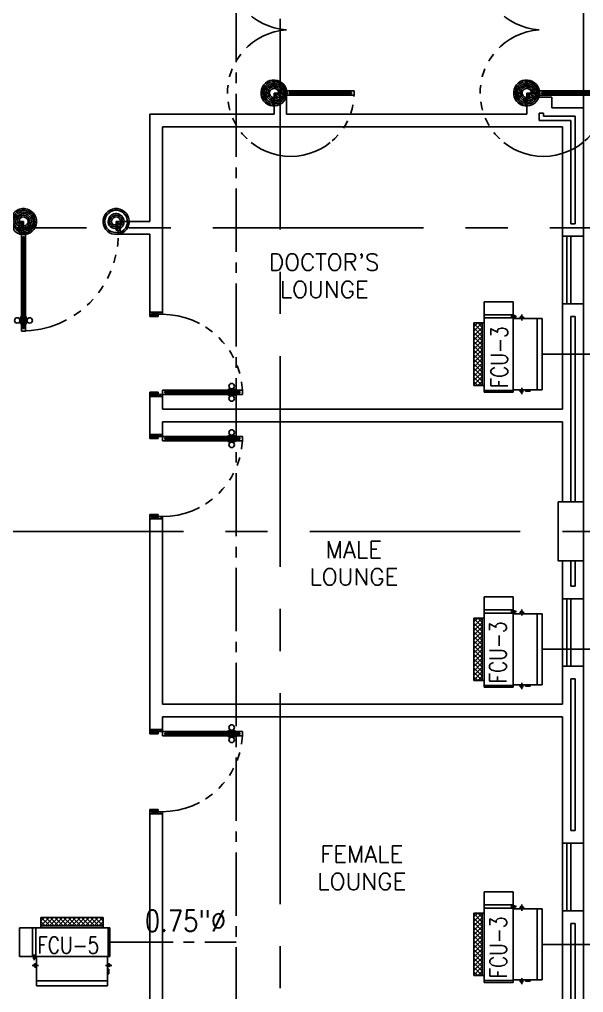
# Model space of a CAD drawing. Extents: x 417866242 to 417866861, y 43498051 to 43498155.
# Drawn here: x 417866814.97 to 417866821.67, y 43498121.37 to 43498132.91 of the extents above; entities that cross this region are included whole.
import ezdxf
from ezdxf.enums import TextEntityAlignment as Align

# ---------------------------------------------------------------- set-up
doc = ezdxf.new("R2010")
doc.units = 0
doc.header["$MEASUREMENT"] = 0
for name, pattern in [('CENTER2', [1.125, 0.75, -0.125, 0.125, -0.125]), ('CENTERX2', [4, 2.5, -0.5, 0.5, -0.5]), ('HIDDEN', [0.375, 0.25, -0.125])]:
    doc.linetypes.add(name, pattern=pattern)
doc.layers.get('0').update_dxf_attribs({"linetype": 'CONTINUOUS'})
for name, color, linetype in [('AC-CH', 6, 'CENTER2'), ('AC-CHT', 2, 'CONTINUOUS'), ('AXES', 11, 'CENTERX2'), ('COL', 11, 'CONTINUOUS'), ('DOOR', 11, 'CONTINUOUS'), ('FCU', 6, 'CONTINUOUS'), ('HAT', 11, 'CONTINUOUS'), ('INSUL', 11, 'CONTINUOUS'), ('RM-NAME', 11, 'CONTINUOUS'), ('TEXTN', 2, 'CONTINUOUS'), ('WALL', 11, 'CONTINUOUS'), ('WIN', 11, 'CONTINUOUS')]:
    doc.layers.add(name, color=color, linetype=linetype)
doc.styles.add('KHRS2', font='ROMANS.shx', dxfattribs={"height": 200})
doc.styles.add('ROMANS', font='ROMANS.shx', dxfattribs={"width": 0.6})

# ---------------------------------------------------------------- blocks, each defined once
blk = doc.blocks.new('A$C1DFA4FE8')
at = {"layer": 'DOOR', "color": 0, "linetype": 'ByBlock'}
for p, q in [((0.4128956971253501, 1630.930816745182), (0.4128956971253501, 1580.930816745182)), ((0.4128956971253501, 1580.930816745182), (0.4128956971253501, 1630.930816745182)), ((50.41289569712535, 1630.930816745182), (0.4128956971253501, 1630.930816745182)), ((50.41289569712535, 1630.930816745182), (50.41289569712535, 1613.930816745211)), ((750.4128956971254, 1613.930816745211), (750.4128956971254, 1630.930816745211)), ((750.4128956971254, 1630.930816745211), (800.4128956971254, 1630.930816745211)), ((950.4128956971254, 1655.930816745211), (800.4128956971254, 1655.930816745211)), ((800.4128956971254, 1655.930816745211), (800.4128956971254, 1630.930816745211)), ((800.4128956971254, 1580.930816745211), (800.4128956971254, 1630.930816745211)), ((800.4128956971254, 1630.930816745211), (850.4128956971254, 1630.930816745211)), ((850.4128956971254, 1630.930816745211), (850.4128956971254, 1605.930816745211)), ((950.4128956971254, 1605.930816745211), (950.4128956971254, 1655.930816745211)), ((50.41289569712535, 1580.930816745182), (0.4128956970962463, 1580.930816745706)), ((30.41289569712535, 1613.930816745182), (30.41289569712535, 1597.930816745182)), ((50.41289569712535, 1613.930816745211), (30.41289569712535, 1613.930816745211)), ((50.41289569712535, 1597.930816745182), (30.41289569712535, 1597.930816745182)), ((50.41289569712535, 1597.930816745182), (50.41289569712535, 1580.930816745182)), ((770.4128956971254, 1613.930816745211), (750.4128956971254, 1613.930816745211)), ((750.4128956971254, 1580.930816745211), (750.4128956971254, 1597.930816745211)), ((750.4128956971254, 1597.930816745211), (770.4128956971254, 1597.930816745211)), ((800.4128956971254, 1580.930816745211), (750.4128956971254, 1580.930816745211)), ((770.4128956971254, 1597.930816745211), (770.4128956971254, 1613.930816745211)), ((850.4128956971254, 1605.930816745211), (950.4128956971254, 1605.930816745211)), ((0.4128956971253501, 80.93081674524001), (0.4128956971253501, 130.93081674524)), ((0.4128956971253501, 130.93081674524), (0.4128956971253501, 80.93081674524001)), ((50.41289569712535, 130.93081674524), (0.4128956970962463, 130.9308167447161)), ((50.41289569712535, 113.93081674524), (50.41289569712535, 130.93081674524)), ((82.7704384757235, 130.93081674524), (82.7704384757235, 138.1308167452808)), ((172.7704384757235, 138.1308167452808), (82.7704384757235, 138.1308167452808)), ((95.37043847572932, 138.1308167452808), (95.37043847572932, 147.1308167452808)), ((95.37043847572932, 147.1308167452808), (160.1704384757177, 147.1308167452808)), ((95.37043847572932, 138.1308167452808), (160.1704384757177, 138.1308167452808)), ((160.1704384757177, 138.1308167452808), (160.1704384757177, 147.1308167452808)), ((172.7704384757235, 130.93081674524), (172.7704384757235, 138.1308167452808)), ((750.4128956971254, 130.9308167452109), (750.4128956971254, 113.9308167452109)), ((800.4128956971254, 130.9308167452109), (750.4128956971254, 130.9308167452109)), ((800.4128956971254, 130.9308167452109), (800.4128956971254, 80.9308167452109)), ((50.41289569712535, 80.93081674524001), (0.4128956971253501, 80.93081674524001)), ((30.41289569712535, 97.93081674524001), (30.41289569712535, 113.93081674524)), ((50.41289569712535, 113.93081674524), (30.41289569712535, 113.93081674524)), ((50.41289569712535, 97.9308167452109), (30.41289569712535, 97.9308167452109)), ((50.41289569712535, 80.93081674524001), (50.41289569712535, 97.9308167452109)), ((82.7704384757235, 80.93081674524001), (82.7704384757235, 73.73081674517016)), ((172.7704384757235, 73.73081674517016), (82.7704384757235, 73.73081674517016)), ((95.37043847572932, 73.73081674517016), (95.37043847572932, 64.73081674517016)), ((95.37043847572932, 73.73081674517016), (160.1704384757177, 73.73081674517016)), ((95.37043847572932, 64.73081674517016), (160.1704384757177, 64.73081674517016)), ((160.1704384757177, 73.73081674517016), (160.1704384757177, 64.73081674517016)), ((172.7704384757235, 80.93081674524001), (172.7704384757235, 73.73081674517016)), ((750.4128956971254, 113.9308167452109), (770.4128956971254, 113.9308167452109)), ((750.4128956971254, 97.9308167452109), (750.4128956971254, 80.9308167452109)), ((770.4128956971254, 97.9308167452109), (750.4128956971254, 97.9308167452109)), ((750.4128956971254, 80.9308167452109), (800.4128956971254, 80.9308167452109)), ((770.4128956971254, 113.9308167452109), (770.4128956971254, 97.9308167452109)), ((800.4128956971254, 55.9308167452109), (800.4128956971254, 80.9308167452109)), ((800.4128956971254, 80.9308167452109), (850.4128956971254, 80.9308167452109)), ((950.4128956971254, 55.9308167452109), (800.4128956971254, 55.9308167452109)), ((850.4128956971254, 105.9308167452109), (950.4128956971254, 105.9308167452109)), ((850.4128956971254, 80.9308167452109), (850.4128956971254, 105.9308167452109)), ((950.4128956971254, 105.9308167452109), (950.4128956971254, 55.9308167452109))]:
    blk.add_line(p, q, dxfattribs=at)
at = {"layer": 'DOOR', "linetype": 'ByBlock'}
for p, q in [((750.4128956971254, 1630.930816745211), (50.41289569712535, 1630.930816745182)), ((750.4128956971254, 1613.930816745211), (50.41289569712535, 1613.930816745211)), ((750.4128956971254, 1597.930816745211), (50.41289569712535, 1597.930816745182)), ((50.41289569712535, 1580.930816745182), (750.4128956971254, 1580.930816745211)), ((50.41289569712535, 130.93081674524), (750.4128956971254, 130.9308167452109)), ((750.4128956971254, 113.9308167452109), (50.41289569712535, 113.93081674524)), ((750.4128956971254, 97.9308167452109), (50.41289569712535, 97.9308167452109)), ((750.4128956971254, 80.9308167452109), (50.41289569712535, 80.93081674524001))]:
    blk.add_line(p, q, dxfattribs=at)
at = {"layer": 'DOOR', "color": 9, "linetype": 'ByBlock'}
for p, q in [((950.4128956971254, 1605.930816745211), (836.7029657046805, 1655.930816745211)), ((950.4128956971254, 1605.930816745211), (850.4128956971254, 1619.288102788705)), ((950.4128956971254, 1605.930816745211), (910.2671613812709, 1655.930816745211)), ((950.4128956971254, 105.9308167452109), (836.7029657046805, 55.9308167452109)), ((950.4128956971254, 105.9308167452109), (850.4128956971254, 92.57353070171666)), ((950.4128956971254, 105.9308167452109), (910.2671613812709, 55.9308167452109))]:
    blk.add_line(p, q, dxfattribs=at)
at = {"layer": 'DOOR', "color": 0, "linetype": 'ByBlock'}
for centre in [(127.7704384757235, 179.4617609601992), (127.7704384757235, 32.39987253022264)]:
    blk.add_circle(centre, 32.39999999998526, dxfattribs=at)
at = {"layer": 'DOOR', "linetype": 'HIDDEN', "ltscale": 0.5}
for centre, start, end in [((751.584770697089, 1605.930816745182), 178.0938237649878, 273.7249371334132), ((751.584770697089, 105.93081674524), 86.27506286658672, 181.9061762350122)]:
    blk.add_arc(centre, 751.5877765044983, start, end, dxfattribs=at)
at = {"layer": 'DOOR', "color": 9, "linetype": 'ByBlock'}
for centre, radius, start, end in [((950.4128956971254, 1605.930816745211), 154.4019578127773, 161.1052885492919, 166.2857707775487), ((950.4128956971254, 1605.930816745211), 134.4019578127773, 158.1598493930306, 169.2800236451594), ((950.4128956971254, 1605.930816745211), 114.4019578127773, 154.0838418820621, 167.3774258712913), ((950.4128956971254, 1605.930816745211), 94.40195781277725, 148.0181880330829, 180), ((950.4128956971254, 1605.930816745211), 74.40195781277725, 137.776426416831, 180), ((950.4128956971254, 1605.930816745211), 54.40195781277725, 113.2073828919769, 180), ((950.4128956971254, 1605.930816745211), 34.40195781277725, 90.00000000000001, 180), ((950.4128956971254, 1605.930816745211), 14.40195781277725, 90.00000000000001, 180), ((950.4128956971254, 105.9308167452109), 154.4019578127773, 193.7142292224513, 198.8947114507081), ((950.4128956971254, 105.9308167452109), 134.4019578127773, 190.7199763548406, 201.8401506069695), ((950.4128956971254, 105.9308167452109), 114.4019578127773, 192.6225741287087, 205.9161581179379), ((950.4128956971254, 105.9308167452109), 94.40195781277725, 180, 211.9818119669171), ((950.4128956971254, 105.9308167452109), 74.40195781277725, 180, 222.223573583169), ((950.4128956971254, 105.9308167452109), 54.40195781277725, 180, 246.7926171080232), ((950.4128956971254, 105.9308167452109), 34.40195781277725, 180, 270), ((950.4128956971254, 105.9308167452109), 14.40195781277725, 180, 270)]:
    blk.add_arc(centre, radius, start, end, dxfattribs=at)
blk = doc.blocks.new('DOOR-10')
at = {"layer": 'DOOR', "color": 0, "linetype": 'ByBlock'}
for p, q in [((-25.69739139656303, 1099.999999999069), (-75.69739139656303, 1099.999999999069)), ((-75.69739139656303, 1099.999999999069), (-25.69739139656303, 1099.999999999069)), ((-75.69739139656303, 1049.999999999069), (-75.69739139603917, 1099.999999999098)), ((-58.69739139656303, 1049.999999999069), (-75.69739139656303, 1049.999999999069)), ((-42.69739139656303, 1069.999999999069), (-58.69739139656303, 1069.999999999069)), ((-58.69739139656303, 1049.999999999069), (-58.69739139656303, 1069.999999999069)), ((-42.69739139656303, 1049.999999999069), (-42.69739139656303, 1069.999999999069)), ((-25.69739139656303, 1049.999999999069), (-42.69739139656303, 1049.999999999069)), ((-25.69739139656303, 1049.999999999069), (-25.69739139656303, 1099.999999999069)), ((-82.89739139663288, 1005.042457220465), (-91.89739139663288, 1005.042457220465)), ((-91.89739139663288, 1005.042457220465), (-91.89739139663288, 940.2424572204764)), ((-82.89739139663288, 940.2424572204764), (-91.89739139663288, 940.2424572204764)), ((-75.69739139656303, 1017.642457220471), (-82.89739139663288, 1017.642457220471)), ((-82.89739139663288, 927.6424572204705), (-82.89739139663288, 1017.642457220471)), ((-82.89739139663288, 1005.042457220465), (-82.89739139663288, 940.2424572204764)), ((-75.69739139656303, 927.6424572204705), (-82.89739139663288, 927.6424572204705)), ((-25.69739139656303, 1017.642457220471), (-18.49739139649319, 1017.642457220471)), ((-25.69739139656303, 927.6424572204705), (-18.49739139649319, 927.6424572204705)), ((-18.49739139649319, 927.6424572204705), (-18.49739139649319, 1017.642457220471)), ((-18.49739139649319, 1005.042457220465), (-9.497391396493185, 1005.042457220465)), ((-18.49739139649319, 1005.042457220465), (-18.49739139649319, 940.2424572204764)), ((-18.49739139649319, 940.2424572204764), (-9.497391396493185, 940.2424572204764)), ((-9.497391396493185, 1005.042457220465), (-9.497391396493185, 940.2424572204764)), ((-1000.697391395341, 0), (-1000.697391395341, 150)), ((-1000.697391395341, 150), (-975.6973913953407, 150)), ((-1000.697391395341, 150), (-1000.697391395341, 0)), ((-975.6973913953407, 150), (-975.6973913953407, 100)), ((-75.69739139534067, 200), (-58.69739139534067, 200)), ((-75.69739139534067, 150), (-75.69739139534067, 200)), ((-75.69739139534067, 150), (-25.69739139534067, 150)), ((-58.69739139534067, 200), (-58.69739139534067, 180)), ((-58.69739139534067, 180), (-42.69739139534067, 180)), ((-42.69739139534067, 200), (-25.69739139534067, 200)), ((-42.69739139534067, 180), (-42.69739139534067, 200)), ((-25.69739139534067, 200), (-25.69739139534067, 150)), ((-0.6973913953406736, 150), (-25.69739139534067, 150)), ((-25.69739139534067, 150), (-25.69739139534067, 100)), ((-950.6973913953407, 0), (-1000.697391395341, 0)), ((-975.6973913953407, 100), (-950.6973913953407, 100)), ((-950.6973913953407, 100), (-950.6973913953407, 0)), ((-50.69739139534067, 100), (-50.69739139534067, 0)), ((-25.69739139534067, 100), (-50.69739139534067, 100)), ((-50.69739139534067, 0), (-0.6973913953406736, 0))]:
    blk.add_line(p, q, dxfattribs=at)
at = {"layer": 'DOOR', "linetype": 'ByBlock'}
for p, q in [((-75.69739139656303, 1049.999999999069), (-75.69739139534067, 200)), ((-58.69739139534067, 200), (-58.69739139656303, 1049.999999999069)), ((-42.69739139534067, 200), (-42.69739139656303, 1049.999999999069)), ((-25.69739139534067, 200), (-25.69739139656303, 1049.999999999069))]:
    blk.add_line(p, q, dxfattribs=at)
at = {"layer": 'DOOR', "color": 9, "linetype": 'ByBlock'}
for p, q in [((-0.6973913953406736, 0), (-0.6973913953406736, 150)), ((-950.6973913953407, 0), (-1000.697391395341, 113.7099299924448)), ((-950.6973913953407, 0), (-1000.697391395341, 40.1457343158545)), ((-950.6973913953407, 0), (-964.0546774388058, 100)), ((-50.69739139534067, 0), (-0.6973913953406736, 113.7099299924448)), ((-50.69739139534067, 0), (-37.34010535187554, 100)), ((-50.69739139534067, 0), (-0.6973913953406736, 40.1457343158545))]:
    blk.add_line(p, q, dxfattribs=at)
at = {"layer": 'DOOR', "color": 0, "linetype": 'ByBlock'}
for centre in [(-124.2283356115222, 972.6424572204705), (22.83355281845434, 972.6424572204705)]:
    blk.add_circle(centre, 32.39999999998526, dxfattribs=at)
at = {"layer": 'DOOR', "linetype": 'HIDDEN', "ltscale": 0.5}
blk.add_arc((-23.39897476031911, 149.138342134087), 952.2988064575108, 93.14815770431052, 179.9481576940245, dxfattribs=at)
at = {"layer": 'DOOR', "color": 9, "linetype": 'ByBlock'}
for centre, radius, start, end in [((-950.6973913953407, 0), 154.4019578127773, 103.7142292212167, 108.8947114515936), ((-950.6973913953407, 0), 134.4019578127773, 100.7199763555959, 111.8401506085482), ((-50.69739139534067, 0), 134.4019578127773, 68.15984939145177, 79.28002364440412), ((-50.69739139534067, 0), 154.4019578127773, 71.10528854840643, 76.28577077878333), ((-950.6973913953407, 0), 94.40195781277725, 90, 121.981811965689), ((-950.6973913953407, 0), 74.40195781277725, 90, 132.2235735847074), ((-950.6973913953407, 0), 54.40195781277725, 90, 156.7926171089788), ((-950.6973913953407, 0), 34.40195781277725, 90, 180), ((-950.6973913953407, 0), 14.40195781277725, 90, 180), ((-50.69739139534067, 0), 94.40195781277725, 58.01818803431096, 90), ((-50.69739139534067, 0), 74.40195781277725, 47.7764264152926, 90), ((-50.69739139534067, 0), 54.40195781277725, 23.20738289102122, 90), ((-50.69739139534067, 0), 34.40195781277725, 0, 90), ((-50.69739139534067, 0), 14.40195781277725, 0, 90), ((-50.69739139534067, 0), 114.4019578127773, 64.0838418833441, 77.3774258719247)]:
    blk.add_arc(centre, radius, start, end, dxfattribs=at)
blk = doc.blocks.new('DOOR100')
at = {"layer": 'DOOR', "color": 7, "linetype": 'ByBlock'}
for p, q in [((-75.00000000011642, 1250), (-74.99999999959255, 1300.000000000029)), ((-75.00000000011642, 1300), (-25.00000000011642, 1300)), ((-25.00000000011642, 1300), (-75.00000000011642, 1300)), ((-58.00000000011642, 1250), (-58.00000000011642, 1270)), ((-42.00000000011642, 1270), (-58.00000000011642, 1270)), ((-42.00000000011642, 1250), (-42.00000000011642, 1270)), ((-25.00000000011642, 1250), (-25.00000000011642, 1300)), ((-91.20000000018626, 1205.042457221396), (-91.20000000018626, 1140.242457221408)), ((-82.20000000018626, 1205.042457221396), (-91.20000000018626, 1205.042457221396)), ((-82.20000000018626, 1127.642457221402), (-82.20000000018626, 1217.642457221402)), ((-75.00000000011642, 1217.642457221402), (-82.20000000018626, 1217.642457221402)), ((-82.20000000018626, 1205.042457221396), (-82.20000000018626, 1140.242457221408)), ((-58.00000000011642, 1250), (-75.00000000011642, 1250)), ((-25.00000000011642, 1250), (-42.00000000011642, 1250)), ((-25.00000000011642, 1217.642457221402), (-17.80000000004657, 1217.642457221402)), ((-17.80000000004657, 1127.642457221402), (-17.80000000004657, 1217.642457221402)), ((-17.80000000004657, 1205.042457221396), (-17.80000000004657, 1140.242457221408)), ((-17.80000000004657, 1205.042457221396), (-8.800000000046566, 1205.042457221396)), ((-8.800000000046566, 1205.042457221396), (-8.800000000046566, 1140.242457221408)), ((-82.20000000018626, 1140.242457221408), (-91.20000000018626, 1140.242457221408)), ((-75.00000000011642, 1127.642457221402), (-82.20000000018626, 1127.642457221402)), ((-25.00000000011642, 1127.642457221402), (-17.80000000004657, 1127.642457221402)), ((-17.80000000004657, 1140.242457221408), (-8.800000000046566, 1140.242457221408)), ((-1200, 0), (-1200, 150)), ((-1200, 150), (-1175, 150)), ((-1200, 150), (-1200, 0)), ((-1175, 150), (-1175, 100)), ((-75, 200), (-58, 200)), ((-75, 150), (-75, 200)), ((-75, 150), (-25, 150)), ((-58, 200), (-58, 180)), ((-58, 180), (-42, 180)), ((-42, 200), (-25, 200)), ((-42, 180), (-42, 200)), ((-25, 200), (-25, 150)), ((0, 150), (-25, 150)), ((-25, 150), (-25, 100)), ((0, 0), (0, 150)), ((0, 150), (0, 0)), ((-1150, 0), (-1200, 113.7099299924448)), ((-1150, 0), (-1200, 40.1457343158545)), ((-1150, 0), (-1200, 0)), ((-1175, 100), (-1150, 100)), ((-1150, 0), (-1163.357286043465, 100)), ((-1150, 100), (-1150, 0)), ((-50, 0), (0, 113.7099299924448)), ((-50, 100), (-50, 0)), ((-50, 0), (-36.64271395653486, 100)), ((-25, 100), (-50, 100)), ((-50, 0), (0, 40.1457343158545)), ((-50, 0), (0, 0))]:
    blk.add_line(p, q, dxfattribs=at)
at = {"layer": 'DOOR', "linetype": 'ByBlock'}
for p, q in [((-75.00000000011642, 1250), (-75, 200)), ((-58, 200), (-58.00000000011642, 1250)), ((-42, 200), (-42.00000000011642, 1250)), ((-25, 200), (-25.00000000011642, 1250))]:
    blk.add_line(p, q, dxfattribs=at)
at = {"layer": 'DOOR', "color": 7, "linetype": 'ByBlock'}
for centre in [(-123.5309442150756, 1172.642457221402), (23.53094421490096, 1172.642457221402)]:
    blk.add_circle(centre, 32.39999999998526, dxfattribs=at)
at = {"layer": 'DOOR', "linetype": 'HIDDEN', "ltscale": 0.5}
blk.add_arc((-24.99999999965075, 149.9999999994106), 1150.000000000618, 90, 179.9999999995831, dxfattribs=at)
at = {"layer": 'DOOR', "color": 7, "linetype": 'ByBlock'}
for centre, radius, start, end in [((-1150, 0), 154.4019578127773, 103.7142292212167, 108.8947114515936), ((-1150, 0), 134.4019578127773, 100.7199763555959, 111.8401506085482), ((-50, 0), 134.4019578127773, 68.15984939145177, 79.28002364440412), ((-50, 0), 154.4019578127773, 71.10528854840643, 76.28577077878333), ((-1150, 0), 94.40195781277725, 90, 121.981811965689), ((-1150, 0), 74.40195781277725, 90, 132.2235735847074), ((-1150, 0), 54.40195781277725, 90, 156.7926171089788), ((-1150, 0), 34.40195781277725, 90, 180), ((-1150, 0), 14.40195781277725, 90, 180), ((-50, 0), 94.40195781277725, 58.01818803431096, 90), ((-50, 0), 74.40195781277725, 47.7764264152926, 90), ((-50, 0), 54.40195781277725, 23.20738289102122, 90), ((-50, 0), 34.40195781277725, 0, 90), ((-50, 0), 14.40195781277725, 0, 90), ((-50, 0), 114.4019578127773, 64.0838418833441, 77.3774258719247)]:
    blk.add_arc(centre, radius, start, end, dxfattribs=at)
blk = doc.blocks.new('RM1')
at = {"layer": 'RM-NAME', "style": 'ROMANS'}
for tag, p in [('ROOMNAME1', (0, 323.8095238059759)), ('ROOMNAME2', (0, 0))]:
    blk.add_attdef(tag, text='', height=200, dxfattribs=at).set_placement(p, align=Align.MIDDLE)
blk = doc.blocks.new('C11')
at = {"layer": 'HAT'}
h = blk.add_hatch(dxfattribs=at)
h.set_pattern_fill('ANSI31', color=256, scale=300, style=0)
h.set_pattern_definition([(45, (-248556.1822811713, -75061.0053373936), (-26.51650429449553, 26.51650429449553), [])])
h.paths.add_polyline_path([(300.0000000000291, 700), (-2.91038304567337e-11, 700), (0, 349.9999999998981), (300.0000000000291, 349.9999999998981)])
h.paths.add_polyline_path([(300, 349.9999999998981), (-2.91038304567337e-11, 349.9999999998981), (-2.91038304567337e-11, 0), (300.0000000000291, 0)])
at = {"layer": 'COL'}
blk.add_lwpolyline([(300.0000000000291, 700), (299.9999999999709, 0), (0, 0), (0, 700)], close=True, dxfattribs=at)
blk = doc.blocks.new('*X39')
at = {"color": 0}
for p, q in [((16890.47746209932, -2466.570672882412), (16943.4517006644, -2413.596434317336)), ((16890.47746209932, -2519.603681471403), (16990.47746209933, -2419.603681471401)), ((16990.47746209933, -2512.466117304769), (16891.6077791119, -2413.596434317336)), ((16990.47746209933, -2459.433108715778), (16944.64078770089, -2413.596434317336)), ((16990.47746209933, -2565.49912589376), (16890.47746209932, -2465.499125893757)), ((16890.47746209932, -2572.636690060394), (16990.47746209933, -2472.636690060392)), ((16990.47746209933, -2618.532134482751), (16890.47746209932, -2518.532134482748)), ((16890.47746209932, -2625.669698649385), (16990.47746209933, -2525.669698649383)), ((16990.47746209933, -2671.565143071742), (16890.47746209932, -2571.565143071739)), ((16890.47746209932, -2678.702707238376), (16990.47746209933, -2578.702707238374)), ((16990.47746209933, -2724.598151660733), (16890.47746209932, -2624.59815166073)), ((16890.47746209932, -2731.735715827367), (16990.47746209933, -2631.735715827365)), ((16990.47746209933, -2777.631160249724), (16890.47746209932, -2677.631160249721)), ((16890.47746209932, -2784.768724416358), (16990.47746209933, -2684.768724416357)), ((16990.47746209933, -2830.664168838715), (16890.47746209932, -2730.664168838713)), ((16890.47746209932, -2837.801733005349), (16990.47746209933, -2737.801733005348)), ((16990.47746209933, -2883.697177427706), (16890.47746209932, -2783.697177427704)), ((16890.47746209932, -2890.83474159434), (16990.47746209933, -2790.834741594339)), ((16990.47746209933, -2936.730186016697), (16890.47746209932, -2836.730186016694)), ((16890.47746209932, -2943.867750183331), (16990.47746209933, -2843.86775018333)), ((16990.47746209933, -2989.763194605689), (16890.47746209932, -2889.763194605686)), ((16890.47746209932, -2996.900758772323), (16990.47746209933, -2896.900758772321)), ((16990.47746209933, -3042.796203194679), (16890.47746209932, -2942.796203194677)), ((16890.47746209932, -3049.933767361314), (16990.47746209933, -2949.933767361312)), ((16990.47746209933, -3095.82921178367), (16890.47746209932, -2995.829211783668)), ((16890.47746209932, -3102.966775950305), (16990.47746209933, -3002.966775950303)), ((16990.47746209933, -3148.862220372662), (16890.47746209932, -3048.862220372659)), ((16943.52866745501, -3154.946434317336), (16890.47746209932, -3101.89522896165)), ((16891.53081232129, -3154.946434317336), (16990.47746209933, -3055.999784539294)), ((16944.56382091028, -3154.946434317336), (16990.47746209933, -3109.032793128285))]:
    blk.add_line(p, q, dxfattribs=at)
blk = doc.blocks.new('WHE06')
at = {"color": 3}
for p, q in [((688.9750000238419, 621.5), (346.0749999880791, 621.5)), ((346.0749999880791, 621.5), (346.0749999880791, 469.1000000014901)), ((688.9750000238419, 469.1000000014901), (688.9750000238419, 621.5)), ((242.1000000238419, 472.1842434704304), (242.1000000238419, 399.4801759719849)), ((60.32499998807907, -422.25), (60.32499998807907, 422.25)), ((212.2971614003181, 437.25), (269.0589052438736, 437.25)), ((232.1000000238419, 452.25), (232.1000000238419, 422.25)), ((232.1000000238419, 452.25), (252.1000000238419, 452.25)), ((252.1000000238419, 452.25), (252.1000000238419, 422.25)), ((304.9940044879913, 447.6499999985099), (373.2827185988426, 447.6499999985099)), ((321.0749999880791, 457.6499999985099), (321.0749999880791, 437.6499999985099)), ((321.0749999880791, 457.6499999985099), (346.0749999880791, 457.6499999985099)), ((321.0749999880791, 437.6499999985099), (346.0749999880791, 437.6499999985099)), ((346.0749999880791, 430.4178223386407), (688.9750000238419, 430.4178223386407)), ((811.1999999880791, 370.6749999970198), (688.9750000238419, 370.6749999970198)), ((711.1999999880791, -370.6749999970198), (711.1999999880791, 370.6749999970198)), ((811.1999999880791, -370.6749999970198), (811.1999999880791, 370.6749999970198)), ((141.6357128024101, -437.25), (141.6357128024101, -422.25)), ((141.6357128024101, -437.25), (196.5700032711029, -437.25)), ((196.5700032711029, -437.25), (196.5700032711029, -422.25)), ((221.3790392279625, -437.25), (269.0589052438736, -437.25)), ((232.1000000238419, -452.25), (232.1000000238419, -422.25)), ((232.1000000238419, -452.25), (252.1000000238419, -452.25)), ((242.1000000238419, -472.1842434704304), (242.1000000238419, -399.4801759719849)), ((252.1000000238419, -452.25), (252.1000000238419, -422.25)), ((346.0749999880791, -430.4178223386407), (688.9750000238419, -430.4178223386407)), ((811.1999999880791, -370.6749999970198), (688.9750000238419, -370.6749999970198))]:
    blk.add_line(p, q, dxfattribs=at)
at = {"color": 6}
for p, q in [((346.0749999880791, 469.1000000014901), (346.0749999880791, -450.8250000029802)), ((688.9750000238419, 469.1000000014901), (346.0749999880791, 469.1000000014901)), ((688.9750000238419, -450.8250000029802), (688.9750000238419, 469.1000000014901)), ((0, -422.25), (0, 422.25)), ((0, 422.25), (346.0749999880791, 422.25)), ((0, -422.25), (346.0749999880791, -422.25)), ((346.0749999880791, -450.8250000029802), (688.9750000238419, -450.8250000029802))]:
    blk.add_line(p, q, dxfattribs=at)
at = {"color": 11}
blk.add_blockref('*X39', (-16179.27746212482, 2784.271434314549), dxfattribs=at)

msp = doc.modelspace()

# ---------------------------------------------------------------- linework, layer by layer
at = {"layer": 'AC-CH'}
for p, q in [((417866817.5444972, 43498112.15612842), (417866817.5444973, 43498134.44741846)), ((417866821.1775094, 43498128.94113681), (417866823.6134721, 43498128.94113681)), ((417866821.1775094, 43498125.44113681), (417866823.6134721, 43498125.44113681)), ((417866816.0455691, 43498121.96639856), (417866817.5444973, 43498121.96639855)), ((417866821.1775094, 43498121.94113681), (417866822.4828278, 43498121.94113681))]:
    msp.add_line(p, q, dxfattribs=at)
at = {"layer": 'AXES'}
for p, q in [((417866821.6684786, 43498075.55546302), (417866821.6684786, 43498153.69219407)), ((417866818.0684786, 43498082.41975666), (417866818.0684786, 43498141.23975666)), ((417866789.2684786, 43498130.43975665), (417866847.5084786, 43498130.43975665)), ((417866778.4170337, 43498126.83975666), (417866847.5084786, 43498126.83975666))]:
    msp.add_line(p, q, dxfattribs=at)
at = {"layer": 'INSUL'}
for p, q in [((417866821.1934786, 43498131.80225603), (417866821.1434786, 43498131.8022557)), ((417866821.1434786, 43498131.8022557), (417866821.1434786, 43498131.71475665)), ((417866821.5184786, 43498131.71475665), (417866821.1434786, 43498131.71475665)), ((417866821.1934786, 43498131.80225603), (417866821.1934786, 43498131.76475666)), ((417866821.5684786, 43498131.76475666), (417866821.1934786, 43498131.76475666)), ((417866821.5184786, 43498130.48975666), (417866821.5184786, 43498131.71475665)), ((417866821.5684786, 43498130.48975666), (417866821.5684786, 43498131.76475666)), ((417866821.5184786, 43498130.48975666), (417866821.5684786, 43498130.48975666)), ((417866821.5184786, 43498127.18975665), (417866821.5184786, 43498129.38975666)), ((417866821.5184786, 43498129.38975666), (417866821.5684786, 43498129.38975666)), ((417866821.5684786, 43498127.18975665), (417866821.5684786, 43498129.38975666)), ((417866821.5184786, 43498126.18975665), (417866821.5184786, 43498126.48975666)), ((417866821.5684786, 43498126.18975665), (417866821.5684786, 43498126.48975666)), ((417866821.5184786, 43498126.18975665), (417866821.5684786, 43498126.18975665)), ((417866821.5184786, 43498123.28975666), (417866821.5184786, 43498125.08975665)), ((417866821.5684786, 43498125.08975665), (417866821.5184786, 43498125.08975665)), ((417866821.5684786, 43498123.28975666), (417866821.5684786, 43498125.08975665)), ((417866821.5184786, 43498123.28975666), (417866821.5684786, 43498123.28975666)), ((417866821.5184786, 43498119.98975666), (417866821.5184786, 43498122.18975665)), ((417866821.5184786, 43498122.18975665), (417866821.5684786, 43498122.18975665)), ((417866821.5684786, 43498119.98975666), (417866821.5684786, 43498122.18975665))]:
    msp.add_line(p, q, dxfattribs=at)
at = {"layer": 'WALL'}
for p, q in [((417866818.1434786, 43498131.98975666), (417866817.9934786, 43498131.98975666)), ((417866817.9934786, 43498131.98975666), (417866817.9934786, 43498131.78975666)), ((417866818.1434786, 43498131.98975666), (417866818.1434786, 43498131.78975666)), ((417866821.2934786, 43498131.9897576), (417866820.9934786, 43498131.9897557)), ((417866820.9934786, 43498131.9897557), (417866820.9934786, 43498131.78975666)), ((417866821.2934786, 43498131.9897576), (417866821.2934786, 43498131.86475666)), ((417866821.6684786, 43498131.86475666), (417866821.2934786, 43498131.86475666)), ((417866821.6684786, 43498130.33975665), (417866821.6684786, 43498131.86475666)), ((417866817.9934786, 43498131.78975666), (417866816.5184786, 43498131.78975666)), ((417866816.5184786, 43498130.51475666), (417866816.5184786, 43498131.78975666)), ((417866820.9934786, 43498131.78975666), (417866818.1434786, 43498131.78975666)), ((417866821.4184786, 43498131.63975666), (417866816.6684786, 43498131.63975666)), ((417866816.6684786, 43498129.43975665), (417866816.6684786, 43498131.63975666)), ((417866821.4184786, 43498130.33975665), (417866821.4184786, 43498131.63975666)), ((417866816.1684777, 43498130.5147565), (417866816.5184786, 43498130.51475666)), ((417866816.1684777, 43498130.3647565), (417866816.1684777, 43498130.5147565)), ((417866816.1684777, 43498130.3647565), (417866816.5184786, 43498130.36475666)), ((417866816.5184786, 43498129.43975665), (417866816.5184786, 43498130.36475666)), ((417866821.4184786, 43498130.33975665), (417866821.6684786, 43498130.33975665)), ((417866821.4184786, 43498128.28975666), (417866821.4184786, 43498129.53975666)), ((417866821.4184786, 43498129.53975666), (417866821.6684786, 43498129.53975666)), ((417866821.6684786, 43498127.08975665), (417866821.6684786, 43498129.53975666)), ((417866816.6684786, 43498129.43975665), (417866816.5184786, 43498129.43975665)), ((417866816.6684786, 43498128.43975665), (417866816.5184786, 43498128.43975665)), ((417866816.5184786, 43498127.98975666), (417866816.5184786, 43498128.43975665)), ((417866816.6684786, 43498128.28975666), (417866816.6684786, 43498128.43975665)), ((417866821.4184786, 43498128.28975666), (417866816.6684786, 43498128.28975666)), ((417866821.4184786, 43498128.13975666), (417866816.6684786, 43498128.13975666)), ((417866816.6684786, 43498127.98975666), (417866816.6684786, 43498128.13975666)), ((417866821.4184786, 43498127.18975665), (417866821.4184786, 43498128.13975666)), ((417866816.6684786, 43498127.98975666), (417866816.5184786, 43498127.98975666)), ((417866816.6684786, 43498126.98975666), (417866816.5184786, 43498126.98975666)), ((417866816.5184786, 43498124.48975666), (417866816.5184786, 43498126.98975666)), ((417866816.6684786, 43498124.78975666), (417866816.6684786, 43498126.98975666)), ((417866821.6684786, 43498126.03975666), (417866821.6684786, 43498126.58975665)), ((417866821.4184786, 43498126.03975666), (417866821.4184786, 43498126.48975666)), ((417866821.4184786, 43498126.03975666), (417866821.6684786, 43498126.03975666)), ((417866821.4184786, 43498124.78975666), (417866821.4184786, 43498125.23975666)), ((417866821.4184786, 43498125.23975666), (417866821.6684786, 43498125.23975666)), ((417866821.6684786, 43498123.13975666), (417866821.6684786, 43498125.23975666)), ((417866821.4184786, 43498124.78975666), (417866816.6684786, 43498124.78975666)), ((417866821.4184786, 43498124.63975666), (417866816.6684786, 43498124.63975666)), ((417866816.6684786, 43498124.48975666), (417866816.6684786, 43498124.63975666)), ((417866821.4184786, 43498123.13975666), (417866821.4184786, 43498124.63975666)), ((417866816.6684786, 43498124.48975666), (417866816.5184786, 43498124.48975666)), ((417866816.5184786, 43498121.28975666), (417866816.5184786, 43498123.48975666)), ((417866816.6684786, 43498123.48975666), (417866816.5184786, 43498123.48975666)), ((417866816.6684786, 43498121.28975666), (417866816.6684786, 43498123.48975666)), ((417866821.4184786, 43498123.13975666), (417866821.6684786, 43498123.13975666)), ((417866821.4184786, 43498121.28975666), (417866821.4184786, 43498122.33975665)), ((417866821.4184786, 43498122.33975665), (417866821.6684786, 43498122.33975665)), ((417866821.6684786, 43498119.88975666), (417866821.6684786, 43498122.33975665))]:
    msp.add_line(p, q, dxfattribs=at)
at = {"layer": 'WALL', "linetype": 'ByBlock', "ltscale": 0.3}
msp.add_lwpolyline([(417866821.6684786, 43498126.48975666), (417866821.3684786, 43498126.48975666), (417866821.3684786, 43498127.18975665), (417866821.6684786, 43498127.18975665)], close=True, dxfattribs=at)
at = {"layer": 'WIN'}
for p, q in [((417866821.4184786, 43498130.33975665), (417866821.4184786, 43498129.53975666)), ((417866821.4684786, 43498130.33975665), (417866821.4684786, 43498129.53975666)), ((417866821.5184786, 43498130.33975665), (417866821.5184786, 43498129.53975666)), ((417866821.6684786, 43498130.33975665), (417866821.6684786, 43498129.53975666)), ((417866821.4184786, 43498126.03975666), (417866821.4184786, 43498125.23975666)), ((417866821.4684786, 43498126.03975666), (417866821.4684786, 43498125.23975666)), ((417866821.5184786, 43498126.03975666), (417866821.5184786, 43498125.23975666)), ((417866821.6684786, 43498126.03975666), (417866821.6684786, 43498125.23975666)), ((417866821.4184786, 43498123.13975666), (417866821.4184786, 43498122.33975665)), ((417866821.4684786, 43498123.13975666), (417866821.4684786, 43498122.33975665)), ((417866821.5184786, 43498123.13975666), (417866821.5184786, 43498122.33975665)), ((417866821.6684786, 43498123.13975666), (417866821.6684786, 43498122.33975665))]:
    msp.add_line(p, q, dxfattribs=at)

# ---------------------------------------------------------------- block references
at = {"layer": 'COL', "linetype": 'ByBlock', "xscale": 0.0009999871253967285, "yscale": 0.001000002026557922, "zscale": 0.001}
msp.add_blockref('C11', (417866821.3684785, 43498126.48975666), dxfattribs=at)
at = {"layer": 'DOOR', "color": 0, "linetype": 'ByBlock', "xscale": 0.0009999871253967285, "yscale": 0.001000002026557922, "zscale": 0.001, "rotation": 180}
for p in [(417866818.9438915, 43498133.64568937), (417866821.9438915, 43498133.64568842)]:
    msp.add_blockref('A$C1DFA4FE8', p, dxfattribs=at)
at = {"layer": 'DOOR', "xscale": 0.0009999871253967285, "yscale": 0.001000002026557922, "zscale": 0.001, "rotation": 180}
msp.add_blockref('DOOR100', (417866814.9684786, 43498130.51475666), dxfattribs=at)
at = {"layer": 'DOOR', "color": 0, "linetype": 'ByBlock', "ltscale": 0.3, "yscale": 0.001000002026557922, "zscale": 0.001, "rotation": 270}
for p, xscale in [((417866816.5184786, 43498128.43905926), 0.001000002026557922), ((417866816.5184786, 43498127.99045405), -0.001000002026557922), ((417866816.5184786, 43498124.49045405), -0.001000002026557922)]:
    msp.add_blockref('DOOR-10', p, dxfattribs=dict(at, xscale=xscale))
at = {"layer": 'FCU', "linetype": 'ByBlock', "xscale": -0.0009999871253967285, "yscale": 0.001000002026557922, "zscale": 0.001}
for p in [(417866821.1775092, 43498128.94113681), (417866821.1775092, 43498125.44113681), (417866821.1775092, 43498121.94113681)]:
    msp.add_blockref('WHE06', p, dxfattribs=at)
at = {"layer": 'FCU', "linetype": 'ByBlock', "xscale": 0.001000002026557922, "yscale": 0.001000002026557922, "zscale": 0.001, "rotation": 90}
msp.add_blockref('WHE06', (417866815.594743, 43498121.44926584), dxfattribs=at)
at = {"layer": 'RM-NAME'}
ref = msp.add_blockref('RM1', (417866818.589961, 43498129.70867623), dxfattribs=dict(at, xscale=0.0009999871253967285, yscale=0.001000002026557922, zscale=0.001))
ref.add_attrib('ROOMNAME2', 'LOUNGE', dxfattribs={"height": 0.2, "style": 'ROMANS'}).set_placement((417866818.589961, 43498129.70867623), align=Align.MIDDLE)
ref.add_attrib('ROOMNAME1', "DOCTOR'S", dxfattribs={"height": 0.2, "style": 'ROMANS'}).set_placement((417866818.589961, 43498130.03248576), align=Align.MIDDLE)
ref = msp.add_blockref('RM1', (417866818.941654, 43498126.29988087), dxfattribs=dict(at, xscale=0.0009999871253967285, yscale=0.001000002026557922, zscale=0.001))
ref.add_attrib('ROOMNAME2', 'LOUNGE', dxfattribs={"height": 0.2, "style": 'ROMANS'}).set_placement((417866818.941654, 43498126.29988087), align=Align.MIDDLE)
ref.add_attrib('ROOMNAME1', 'MALE', dxfattribs={"height": 0.2, "style": 'ROMANS'}).set_placement((417866818.941654, 43498126.62369039), align=Align.MIDDLE)
ref = msp.add_blockref('RM1', (417866819.0358009, 43498122.68638572), dxfattribs=dict(at, xscale=0.0009999871253967285, yscale=0.001000002026557922, zscale=0.001))
ref.add_attrib('ROOMNAME2', 'LOUNGE', dxfattribs={"height": 0.2, "style": 'ROMANS'}).set_placement((417866819.0358009, 43498122.68638572), align=Align.MIDDLE)
ref.add_attrib('ROOMNAME1', 'FEMALE', dxfattribs={"height": 0.2, "style": 'ROMANS'}).set_placement((417866819.0358009, 43498123.01019524), align=Align.MIDDLE)

# ---------------------------------------------------------------- texts
at = {"layer": 'AC-CHT', "style": 'KHRS2', "width": 0.85}
msp.add_text('0.75"%%C ', height=0.25, dxfattribs=at).set_placement((417866817.0141457, 43498122.21988425), align=Align.MIDDLE)
at = {"layer": 'TEXTN', "style": 'ROMANS', "width": 0.8}
for p in [(417866820.7690849, 43498128.53748816), (417866820.7521566, 43498125.03748816), (417866820.7570328, 43498121.53748816)]:
    msp.add_text('FCU-3', height=0.2, rotation=90, dxfattribs=at).set_placement(p)
msp.add_text('FCU-5', height=0.2, dxfattribs=at).set_placement((417866815.1843681, 43498121.8318326))

doc.saveas('drawing.dxf')
